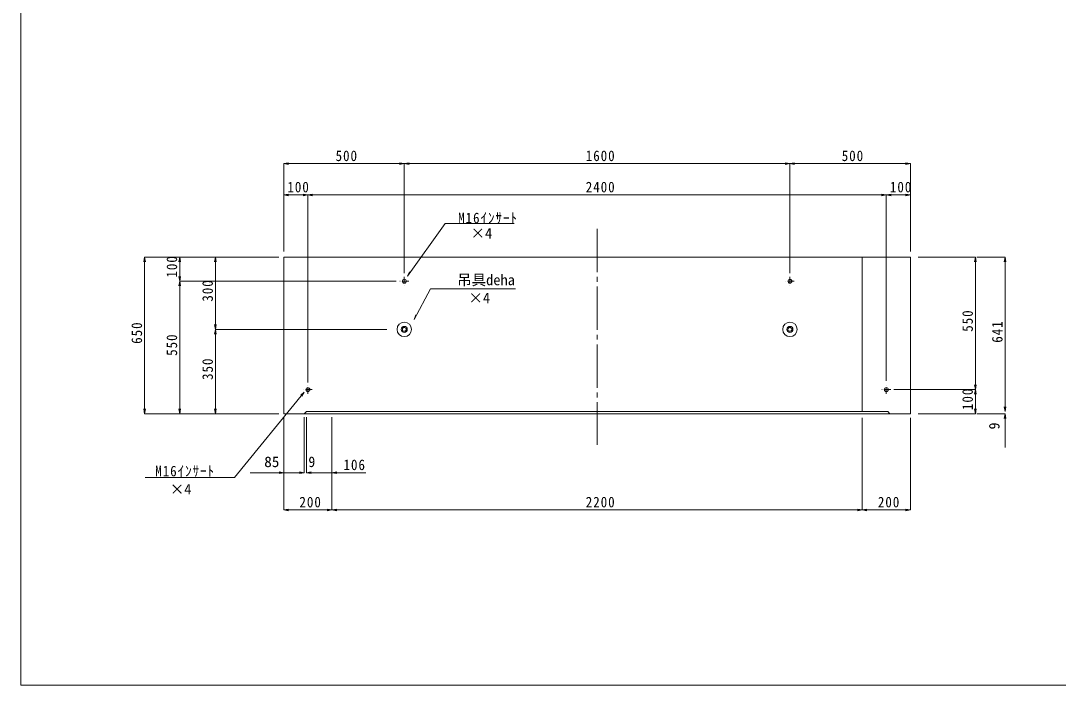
# Model space of a CAD drawing. Units: millimetres, scale not verified. Extents: x -3978 to 3978, y -2819 to 2819.
# Drawn here: x -3978 to 326, y -2819 to -60 of the extents above; entities that cross this region are included whole.
import ezdxf
from ezdxf.enums import TextEntityAlignment as Align

# ---------------------------------------------------------------- set-up
doc = ezdxf.new("R2010")
doc.units = ezdxf.units.MM
doc.header["$LTSCALE"] = 20
doc.linetypes.add('CHAIN2', pattern=[12, 9, -1, 1, -1])
doc.linetypes.add('DASHED1', pattern=[1.8, 1.2, -0.6])
for name, color, linetype, lineweight in [('0-1_製品図', 4, 'Continuous', 9), ('0-6_鉄筋', 7, 'Continuous', 9), ('1-0', 7, 'Continuous', 9)]:
    doc.layers.add(name, color=color, linetype=linetype, lineweight=lineweight)
doc.styles.add('ＭＳ ゴシック', font='')
doc.styles.get('ＭＳ ゴシック').set_extended_font_data('MS Gothic')

msp = doc.modelspace()

# ---------------------------------------------------------------- linework, layer by layer
at = {"layer": '0-1_製品図', "color": 7}
for p, q in [((-2373.8, -1120.65), (-2217.1, -901.15)), ((-2217.1, -901.15), (-1931.87, -901.15)), ((-2373.8, -1120.65), (-2365.18, -1102.6)), ((-2345.82, -1299.99), (-2339.59, -1280.98)), ((-2801.86, -1601.57), (-2817.03, -1614.6)), ((-2801.86, -1601.57), (-2811.66, -1619.01))]:
    msp.add_line(p, q, dxfattribs=at)
at = {"layer": '0-1_製品図', "color": 7, "linetype": 'CHAIN2'}
msp.add_line((-1587.1, -923.47), (-1587.1, -1820.3), dxfattribs=at)
at = {"layer": '0-1_製品図', "color": 3}
for p, q in [((-2887.1, -1041.15), (-287.1, -1041.15)), ((-2887.1, -1691.15), (-2887.1, -1041.15)), ((-487.1, -1682.15), (-487.1, -1041.15)), ((-287.1, -1691.15), (-287.1, -1041.15)), ((-2887.1, -1691.15), (-287.1, -1691.15)), ((-2793.1, -1682.15), (-2802.1, -1691.15))]:
    msp.add_line(p, q, dxfattribs=at)
at = {"layer": '0-1_製品図', "linetype": 'DASHED1'}
for p, q in [((-2368.85, -1141.15), (-2405.35, -1141.15)), ((-2387.1, -1122.9), (-2387.1, -1159.4)), ((-768.85, -1141.15), (-805.35, -1141.15)), ((-787.1, -1122.9), (-787.1, -1159.4)), ((-2768.85, -1591.15), (-2805.35, -1591.15)), ((-2787.1, -1609.4), (-2787.1, -1572.9)), ((-368.85, -1591.15), (-405.35, -1591.15)), ((-387.1, -1609.4), (-387.1, -1572.9))]:
    msp.add_line(p, q, dxfattribs=at)
at = {"layer": '0-1_製品図', "color": 7}
for points in [[(-2345.82, -1299.99), (-2278.12, -1173.51), (-1925.48, -1173.51)], [(-2801.86, -1601.57), (-3092.01, -1955.65), (-3462.48, -1955.65)]]:
    msp.add_lwpolyline(points, dxfattribs=at)
at = {"layer": '0-1_製品図', "color": 3}
msp.add_lwpolyline([(-2793.1, -1682.15), (-381.1, -1682.15), (-372.1, -1691.15)], dxfattribs=at)
at = {"layer": '0-1_製品図'}
for centre, radius in [((-2387.1, -1141.15), 8.25), ((-787.1, -1141.15), 8.25), ((-2387.1, -1341.15), 30), ((-2387.1, -1341.15), 12.5), ((-2387.1, -1341.15), 8), ((-787.1, -1341.15), 30), ((-787.1, -1341.15), 12.5), ((-787.1, -1341.15), 8), ((-2787.1, -1591.15), 8.25), ((-387.1, -1591.15), 8.25)]:
    msp.add_circle(centre, radius, dxfattribs=at)
at = {"layer": '0-6_鉄筋'}
for p, q in [((-2887.1, -653.22), (-2867.4, -649.75)), ((-2887.1, -653.22), (-2387.1, -653.22)), ((-2887.1, -653.22), (-2867.4, -656.69)), ((-2887.1, -653.22), (-2887.1, -782.81)), ((-2387.1, -653.22), (-2406.8, -649.75)), ((-2387.1, -653.22), (-2406.8, -656.69)), ((-2387.1, -653.22), (-2367.4, -649.75)), ((-2387.1, -653.22), (-787.1, -653.22)), ((-2387.1, -653.22), (-2367.4, -656.69)), ((-2387.1, -653.22), (-2387.1, -1107.9)), ((-787.1, -653.22), (-806.8, -649.75)), ((-787.1, -653.22), (-806.8, -656.69)), ((-787.1, -653.22), (-767.4, -649.75)), ((-787.1, -653.22), (-287.1, -653.22)), ((-787.1, -653.22), (-767.4, -656.69)), ((-787.1, -653.22), (-787.1, -1107.9)), ((-287.1, -653.22), (-306.8, -649.75)), ((-287.1, -653.22), (-306.8, -656.69)), ((-287.1, -653.22), (-287.1, -782.81)), ((-2887.1, -782.81), (-2867.4, -779.34)), ((-2887.1, -782.81), (-2787.1, -782.81)), ((-2887.1, -782.81), (-2867.4, -786.28)), ((-2887.1, -782.81), (-2887.1, -1017.98)), ((-2787.1, -782.81), (-2806.8, -779.34)), ((-2787.1, -782.81), (-2806.8, -786.28)), ((-2787.1, -782.81), (-2767.4, -779.34)), ((-2787.1, -782.81), (-387.1, -782.81)), ((-2787.1, -782.81), (-2767.4, -786.28)), ((-2787.1, -782.81), (-2787.1, -1561.71)), ((-387.1, -782.81), (-406.8, -779.34)), ((-387.1, -782.81), (-406.8, -786.28)), ((-387.1, -782.81), (-367.4, -779.34)), ((-387.1, -782.81), (-287.1, -782.81)), ((-387.1, -782.81), (-367.4, -786.28)), ((-387.1, -782.81), (-387.1, -1555.44)), ((-287.1, -782.81), (-306.8, -779.34)), ((-287.1, -782.81), (-306.8, -786.28)), ((-287.1, -782.81), (-287.1, -1017.98)), ((-3464.46, -1041.15), (-3467.93, -1060.84)), ((-3464.46, -1691.15), (-3464.46, -1041.15)), ((-3464.46, -1041.15), (-3460.99, -1060.84)), ((-3464.46, -1041.15), (-3318.94, -1041.15)), ((-3318.94, -1041.15), (-3322.42, -1060.84)), ((-3318.94, -1141.15), (-3318.94, -1041.15)), ((-3318.94, -1041.15), (-3315.47, -1060.84)), ((-3318.94, -1041.15), (-3170.63, -1041.15)), ((-3170.63, -1041.15), (-3174.1, -1060.84)), ((-3170.63, -1341.15), (-3170.63, -1041.15)), ((-3170.63, -1041.15), (-3167.15, -1060.84)), ((-3170.63, -1041.15), (-2907.57, -1041.15)), ((-17.37, -1041.15), (-255.24, -1041.15)), ((-17.37, -1041.15), (-20.84, -1060.84)), ((-17.37, -1591.15), (-17.37, -1041.15)), ((-17.37, -1041.15), (-13.9, -1060.84)), ((105.76, -1041.15), (-12.1, -1041.15)), ((105.76, -1041.15), (102.29, -1060.84)), ((105.76, -1682.15), (105.76, -1041.15)), ((105.76, -1041.15), (109.23, -1060.84)), ((-3318.94, -1141.15), (-3322.42, -1121.45)), ((-3318.94, -1141.15), (-3322.42, -1160.84)), ((-3318.94, -1141.15), (-3315.47, -1121.45)), ((-3318.94, -1691.15), (-3318.94, -1141.15)), ((-3318.94, -1141.15), (-3315.47, -1160.84)), ((-3318.94, -1141.15), (-2420.65, -1141.15)), ((-3170.63, -1341.15), (-3174.1, -1321.45)), ((-3170.63, -1341.15), (-3167.15, -1321.45)), ((-3170.63, -1341.15), (-3174.1, -1360.84)), ((-3170.63, -1691.15), (-3170.63, -1341.15)), ((-3170.63, -1341.15), (-3167.15, -1360.84)), ((-3170.63, -1341.15), (-2459.83, -1341.15)), ((-17.37, -1591.15), (-356.28, -1591.15)), ((-17.37, -1591.15), (-20.84, -1571.45)), ((-17.37, -1591.15), (-20.84, -1610.84)), ((-17.37, -1591.15), (-13.9, -1571.45)), ((-17.37, -1691.15), (-17.37, -1591.15)), ((-17.37, -1591.15), (-13.9, -1610.84)), ((-3464.46, -1691.15), (-3467.93, -1671.45)), ((-3464.46, -1691.15), (-3460.99, -1671.45)), ((-3318.94, -1691.15), (-3322.42, -1671.45)), ((-3318.94, -1691.15), (-3315.47, -1671.45)), ((-3170.63, -1691.15), (-3174.1, -1671.45)), ((-3170.63, -1691.15), (-3167.15, -1671.45)), ((-17.37, -1691.15), (-20.84, -1671.45)), ((-17.37, -1691.15), (-13.9, -1671.45)), ((105.76, -1682.15), (102.29, -1662.45)), ((105.76, -1682.15), (102.29, -1662.45)), ((105.76, -1682.15), (109.23, -1662.45)), ((105.76, -1682.15), (109.23, -1662.45)), ((-3464.46, -1691.15), (-3318.94, -1691.15)), ((-3318.94, -1691.15), (-3170.63, -1691.15)), ((-3170.63, -1691.15), (-2907.57, -1691.15)), ((-2887.1, -1936.15), (-2887.1, -1706.15)), ((-2802.1, -1936.15), (-2802.1, -1706.15)), ((-2793.1, -1936.15), (-2793.1, -1706.15)), ((-2687.1, -1936.15), (-2687.1, -1706.15)), ((-487.1, -2090.73), (-487.1, -1708.94)), ((-287.1, -2090.73), (-287.1, -1708.94)), ((-17.37, -1691.15), (-255.24, -1691.15)), ((105.76, -1691.15), (-12.1, -1691.15)), ((105.76, -1691.15), (102.29, -1710.84)), ((105.76, -1691.15), (105.76, -1831.15)), ((105.76, -1691.15), (109.23, -1710.84)), ((-2887.1, -1936.15), (-3027.1, -1936.15)), ((-2887.1, -1936.15), (-2906.8, -1932.67)), ((-2887.1, -1936.15), (-2906.8, -1939.62)), ((-2887.1, -1936.15), (-2802.1, -1936.15)), ((-2887.1, -2090.73), (-2887.1, -1936.15)), ((-2802.1, -1936.15), (-2821.8, -1932.67)), ((-2802.1, -1936.15), (-2821.8, -1939.62)), ((-2793.1, -1936.15), (-2773.4, -1932.67)), ((-2793.1, -1936.15), (-2773.4, -1939.62)), ((-2687.1, -1936.15), (-2667.4, -1932.67)), ((-2687.1, -1936.15), (-2547.1, -1936.15)), ((-2687.1, -2090.73), (-2687.1, -1936.15)), ((-2887.1, -2090.73), (-2867.4, -2087.26)), ((-2887.1, -2090.73), (-2687.1, -2090.73)), ((-2887.1, -2090.73), (-2867.4, -2094.2)), ((-2687.1, -2090.73), (-2706.8, -2087.26)), ((-2687.1, -2090.73), (-2706.8, -2094.2)), ((-2687.1, -2090.73), (-2667.4, -2087.26)), ((-2687.1, -2090.73), (-487.1, -2090.73)), ((-2687.1, -2090.73), (-2667.4, -2094.2)), ((-487.1, -2090.73), (-506.8, -2087.26)), ((-487.1, -2090.73), (-506.8, -2094.2)), ((-487.1, -2090.73), (-467.4, -2087.26)), ((-487.1, -2090.73), (-287.1, -2090.73)), ((-487.1, -2090.73), (-467.4, -2094.2)), ((-287.1, -2090.73), (-306.8, -2087.26)), ((-287.1, -2090.73), (-306.8, -2094.2))]:
    msp.add_line(p, q, dxfattribs=at)
msp.add_lwpolyline([(-2793.1, -1936.15), (-2687.1, -1936.15), (-2667.4, -1939.62)], dxfattribs=at)
at = {"layer": '1-0', "color": 5}
for p, q in [((-3978.45, 2818.65), (-3978.45, -2818.65)), ((-3978.45, -2818.65), (3978.45, -2818.65))]:
    msp.add_line(p, q, dxfattribs=at)

# ---------------------------------------------------------------- texts
at = {"layer": '0-1_製品図', "color": 7, "style": 'ＭＳ ゴシック'}
for s, p in [('×4', (-2111.85, -977.29)), ('吊具deha', (-2167.75, -1170.96)), ('×4', (-2120.72, -1245.74)), ('×4', (-3359.92, -2039.8))]:
    msp.add_text(s, height=43.99, dxfattribs=at).set_placement(p, align=Align.BOTTOM_LEFT)
at = {"layer": '0-1_製品図', "color": 7, "char_height": 43.99, "attachment_point": 7, "style": 'ＭＳ ゴシック'}
for insert in [(-2163.67, -902.61), (-3420.4, -1953.56)]:
    msp.add_mtext('\\T1.15;\\W0.9;M16ｲﾝｻｰﾄ', dxfattribs=dict(at, insert=insert))
at = {"layer": '0-6_鉄筋', "style": 'ＭＳ ゴシック', "width": 0.95}
msp.add_text('9', height=43.99, rotation=90, dxfattribs=at).set_placement((95.76, -1756.35), align=Align.BOTTOM_LEFT)
at = {"layer": '0-6_鉄筋', "style": 'ＭＳ ゴシック'}
for s, width, p in [('85', 1.05, (-2968.24, -1926.15)), ('9', 0.95, (-2784.97, -1926.15))]:
    msp.add_text(s, height=43.99, dxfattribs=dict(at, width=width)).set_placement(p, align=Align.BOTTOM_LEFT)
at = {"layer": '0-6_鉄筋', "char_height": 43.99, "attachment_point": 7, "style": 'ＭＳ ゴシック'}
for s, insert in [('\\T1.15;\\W0.9;500', (-2672.1, -643.22)), ('\\T1.15;\\W0.9;1600', (-1634.1, -643.22)), ('\\T1.15;\\W0.9;500', (-572.1, -643.22)), ('\\T1.15;\\W0.9;100', (-2872.1, -772.81)), ('\\T1.15;\\W0.9;2400', (-1634.1, -772.81)), ('\\T1.15;\\W0.9;100', (-372.1, -772.81)), ('\\T1.15;\\W0.9;106', (-2639.2, -1926.15)), ('\\T1.15;\\W0.9;200', (-2822.1, -2080.73)), ('\\T1.15;\\W0.9;2200', (-1634.1, -2080.73)), ('\\T1.15;\\W0.9;200', (-422.1, -2080.73))]:
    msp.add_mtext(s, dxfattribs=dict(at, insert=insert))
at = {"layer": '0-6_鉄筋', "char_height": 43.99, "attachment_point": 7, "rotation": 90, "style": 'ＭＳ ゴシック'}
for s, insert in [('\\T1.15;\\W0.9;100', (-3328.94, -1126.15)), ('\\T1.15;\\W0.9;300', (-3180.63, -1226.15)), ('\\T1.15;\\W0.9;550', (-27.37, -1351.15)), ('\\T1.15;\\W0.9;650', (-3474.46, -1401.15)), ('\\T1.15;\\W0.9;641', (95.76, -1396.65)), ('\\T1.15;\\W0.9;550', (-3328.94, -1451.15)), ('\\T1.15;\\W0.9;350', (-3180.63, -1551.15)), ('\\T1.15;\\W0.9;100', (-27.37, -1676.15))]:
    msp.add_mtext(s, dxfattribs=dict(at, insert=insert))

doc.saveas('drawing.dxf')
